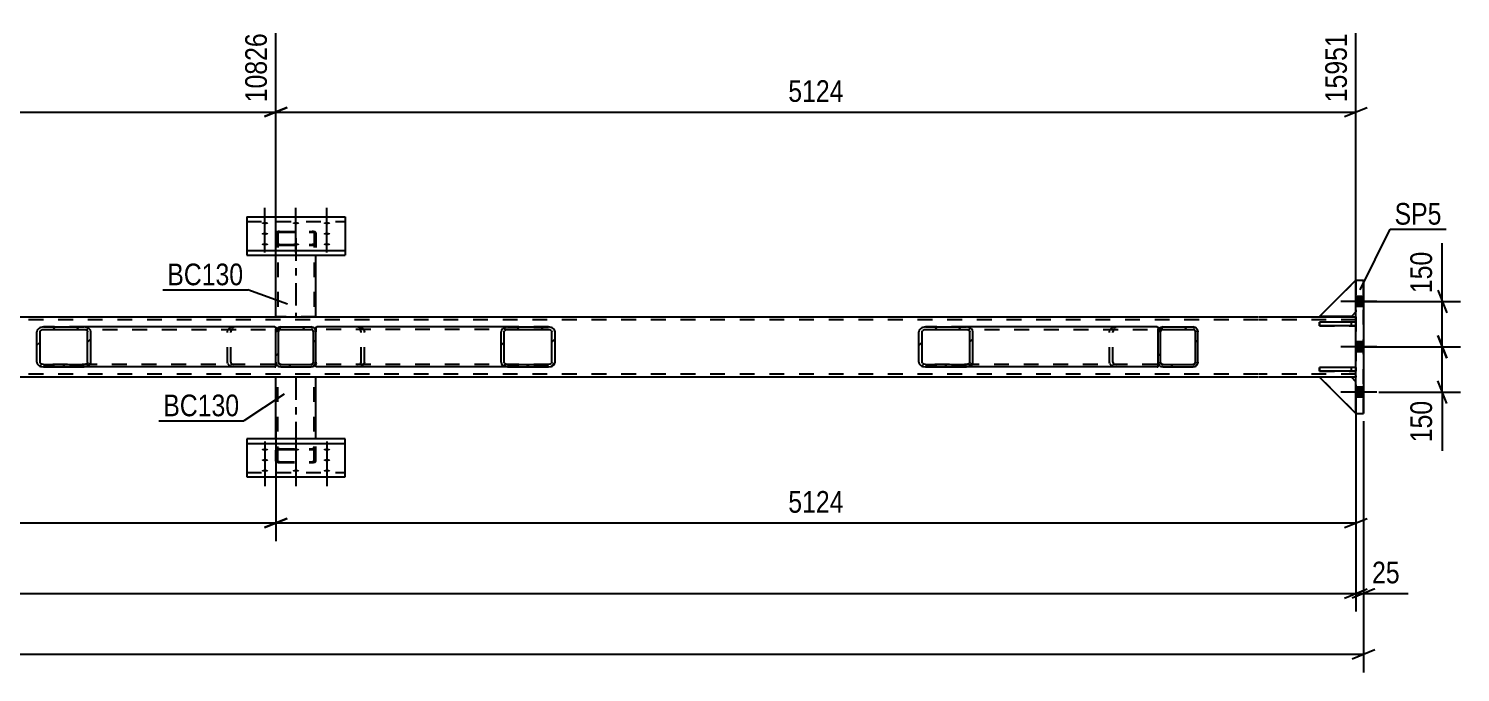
# Model space of a CAD drawing. Header units: millimetres. Extents: x 0 to 841, y 0 to 594.
# Drawn here: x 474.7 to 664.1, y 166.6 to 251.8 of the extents above; entities that cross this region are included whole.
import ezdxf

# ---------------------------------------------------------------- set-up
doc = ezdxf.new("R2010")
doc.units = ezdxf.units.MM
doc.linetypes.add('DXK_LINE_DOT2', pattern=[3.9198, 1.9599, -1.9599])
doc.linetypes.add('DXK_LINE_DOT3', pattern=[5.9187, 2.979, -0.9799, 0.9799, -0.9799])
doc.styles.add('Arial Narrow', font='ARIALN.TTF', dxfattribs={"height": 0.2})

# ---------------------------------------------------------------- blocks, each defined once
blk = doc.blocks.new('Part-122569972-2141 - 2035')
at = {"linetype": 'Continuous'}
h = blk.add_hatch(dxfattribs=at)
h.set_pattern_fill('', scale=0.7, style=0, pattern_type=0)
h.set_pattern_definition([(45, (628.9967, 207.1054), (-1.57154, 1.57154), [])])
h.paths.add_polyline_path([(628.75, 207.06), (629, 207.11), (629.2, 207.24), (629.34, 207.45), (629.39, 207.7), (629.39, 211.7), (629.34, 211.94), (629.2, 212.15), (629, 212.29), (628.75, 212.34), (624.75, 212.34), (624.51, 212.29), (624.3, 212.15), (624.16, 211.94), (624.11, 211.7), (624.11, 207.7), (624.16, 207.45), (624.3, 207.24), (624.51, 207.11), (624.75, 207.06)])
h.paths.add_polyline_path([(624.63, 207.4), (624.53, 207.47), (624.46, 207.57), (624.43, 207.7), (624.43, 211.7), (624.46, 211.82), (624.53, 211.92), (624.63, 211.99), (624.75, 212.02), (628.75, 212.02), (628.87, 211.99), (628.98, 211.92), (629.05, 211.82), (629.07, 211.7), (629.07, 207.7), (629.05, 207.57), (628.98, 207.47), (628.87, 207.4), (628.75, 207.38), (624.75, 207.38)])
at = {"color": 7, "linetype": 'DXK_LINE_DOT2'}
for p, q in [((624.51, 212.29), (624.75, 212.34)), ((624.75, 212.34), (628.75, 212.34)), ((628.75, 212.34), (629, 212.29)), ((624.11, 211.7), (624.16, 211.94)), ((624.11, 207.7), (624.11, 211.7)), ((624.46, 211.82), (624.43, 211.7)), ((624.43, 207.7), (624.43, 211.7)), ((624.75, 212.02), (624.63, 211.99)), ((624.75, 212.02), (628.75, 212.02)), ((628.87, 211.99), (628.75, 212.02)), ((629.07, 211.7), (629.05, 211.82)), ((629.07, 207.7), (629.07, 211.7)), ((629.34, 211.94), (629.39, 211.7)), ((629.39, 207.7), (629.39, 211.7)), ((624.16, 207.45), (624.11, 207.7)), ((624.43, 207.7), (624.46, 207.57)), ((624.75, 207.06), (624.51, 207.11)), ((624.63, 207.4), (624.75, 207.38)), ((624.75, 207.38), (628.75, 207.38)), ((624.75, 207.06), (628.75, 207.06)), ((628.75, 207.38), (628.87, 207.4)), ((629, 207.11), (628.75, 207.06)), ((629.05, 207.57), (629.07, 207.7)), ((629.39, 207.7), (629.34, 207.45))]:
    blk.add_line(p, q, dxfattribs=at)
at = {"color": 2, "linetype": 'Continuous'}
for p, q in [((624.75, 212.34), (624.51, 212.29)), ((624.75, 212.34), (628.75, 212.34)), ((629, 212.29), (628.75, 212.34)), ((624.16, 211.94), (624.11, 211.7)), ((624.11, 207.7), (624.11, 211.7)), ((624.43, 211.7), (624.46, 211.82)), ((624.43, 207.7), (624.43, 211.7)), ((624.63, 211.99), (624.75, 212.02)), ((624.75, 212.02), (628.75, 212.02)), ((628.75, 212.02), (628.87, 211.99)), ((629.05, 211.82), (629.07, 211.7)), ((629.07, 207.7), (629.07, 211.7)), ((629.39, 211.7), (629.34, 211.94)), ((629.39, 207.7), (629.39, 211.7)), ((624.11, 207.7), (624.16, 207.45)), ((624.46, 207.57), (624.43, 207.7)), ((624.51, 207.11), (624.75, 207.06)), ((624.75, 207.38), (624.63, 207.4)), ((624.75, 207.38), (628.75, 207.38)), ((624.75, 207.06), (628.75, 207.06)), ((628.87, 207.4), (628.75, 207.38)), ((628.75, 207.06), (629, 207.11)), ((629.07, 207.7), (629.05, 207.57)), ((629.34, 207.45), (629.39, 207.7))]:
    blk.add_line(p, q, dxfattribs=at)
at = {"color": 7, "linetype": 'DXK_LINE_DOT2'}
for centre, radius, start, end in [((624.75, 211.7), 0.64, 112.5, 157.5), ((628.75, 211.7), 0.64, 22.5, 67.5), ((624.75, 211.7), 0.32, 112.5, 157.5), ((628.75, 211.7), 0.32, 22.5, 67.5), ((624.75, 207.7), 0.64, 202.5, 247.5), ((624.75, 207.7), 0.32, 202.5, 247.5), ((628.75, 207.7), 0.32, 292.5, 337.5), ((628.75, 207.7), 0.64, 292.5, 337.5)]:
    blk.add_arc(centre, radius, start, end, dxfattribs=at)
at = {"color": 2, "linetype": 'Continuous'}
for centre, radius, start, end in [((624.75, 211.7), 0.64, 112.5, 157.5), ((628.75, 211.7), 0.64, 22.5, 67.5), ((624.75, 211.7), 0.32, 112.5, 157.5), ((628.75, 211.7), 0.32, 22.5, 67.5), ((624.75, 207.7), 0.64, 202.5, 247.5), ((624.75, 207.7), 0.32, 202.5, 247.5), ((628.75, 207.7), 0.32, 292.5, 337.5), ((628.75, 207.7), 0.64, 292.5, 337.5)]:
    blk.add_arc(centre, radius, start, end, dxfattribs=at)
blk = doc.blocks.new('Part-122569972-2070 - 2035')
at = {"color": 2, "linetype": 'Continuous'}
for p, q in [((149.44, 213.7), (637.39, 213.7)), ((637.49, 213.7), (650.29, 213.7)), ((637.39, 205.7), (149.44, 205.7)), ((645.49, 205.7), (637.49, 205.7)), ((650.29, 205.7), (649.69, 205.7))]:
    blk.add_line(p, q, dxfattribs=at)
at = {"color": 7, "linetype": 'DXK_LINE_DOT2'}
for p, q in [((637.39, 213.3), (149.44, 213.3)), ((650.29, 213.3), (637.49, 213.3)), ((650.29, 213.7), (650.29, 205.7)), ((650.29, 213.7), (650.29, 205.7)), ((637.39, 206.1), (149.44, 206.1)), ((650.29, 206.1), (637.49, 206.1)), ((649.69, 205.7), (645.49, 205.7))]:
    blk.add_line(p, q, dxfattribs=at)
blk = doc.blocks.new('Bolt-122569972-2136 - 2035')
at = {"linetype": 'Continuous'}
for points in [[(505.98, 196.27), (506.08, 196.27), (506.16, 196.26), (506.24, 196.25), (506.31, 196.22), (506.37, 196.2), (506.4, 196.17), (506.42, 196.14), (506.42, 196.11), (506.4, 196.08), (506.37, 196.05), (506.31, 196.02), (506.24, 196), (506.16, 195.99), (506.08, 195.98), (505.98, 195.97), (505.89, 195.98), (505.81, 195.99), (505.73, 196), (505.66, 196.02), (505.6, 196.05), (505.57, 196.08), (505.55, 196.11), (505.55, 196.14), (505.57, 196.17), (505.6, 196.2), (505.66, 196.22), (505.73, 196.25), (505.81, 196.26), (505.89, 196.27)], [(510.08, 196.27), (510.18, 196.27), (510.26, 196.26), (510.34, 196.25), (510.41, 196.22), (510.47, 196.2), (510.5, 196.17), (510.52, 196.14), (510.52, 196.11), (510.5, 196.08), (510.47, 196.05), (510.41, 196.02), (510.34, 196), (510.26, 195.99), (510.18, 195.98), (510.08, 195.97), (509.99, 195.98), (509.91, 195.99), (509.83, 196), (509.76, 196.02), (509.7, 196.05), (509.67, 196.08), (509.65, 196.11), (509.65, 196.14), (509.67, 196.17), (509.7, 196.2), (509.76, 196.22), (509.83, 196.25), (509.91, 196.26), (509.99, 196.27)], [(514.18, 196.27), (514.28, 196.27), (514.36, 196.26), (514.44, 196.25), (514.51, 196.22), (514.57, 196.2), (514.6, 196.17), (514.62, 196.14), (514.62, 196.11), (514.6, 196.08), (514.57, 196.05), (514.51, 196.02), (514.44, 196), (514.36, 195.99), (514.28, 195.98), (514.18, 195.97), (514.09, 195.98), (514.01, 195.99), (513.93, 196), (513.86, 196.02), (513.8, 196.05), (513.77, 196.08), (513.75, 196.11), (513.75, 196.14), (513.77, 196.17), (513.8, 196.2), (513.86, 196.22), (513.93, 196.25), (514.01, 196.26), (514.09, 196.27)], [(505.98, 194.87), (506.08, 194.87), (506.16, 194.86), (506.24, 194.84), (506.31, 194.82), (506.37, 194.8), (506.4, 194.77), (506.42, 194.74), (506.42, 194.71), (506.4, 194.68), (506.37, 194.65), (506.31, 194.62), (506.24, 194.6), (506.16, 194.58), (506.08, 194.57), (505.98, 194.57), (505.89, 194.57), (505.81, 194.58), (505.73, 194.6), (505.66, 194.62), (505.6, 194.65), (505.57, 194.68), (505.55, 194.71), (505.55, 194.74), (505.57, 194.77), (505.6, 194.8), (505.66, 194.82), (505.73, 194.84), (505.81, 194.86), (505.89, 194.87)], [(505.98, 193.47), (506.08, 193.47), (506.16, 193.46), (506.24, 193.44), (506.31, 193.42), (506.37, 193.39), (506.4, 193.37), (506.42, 193.34), (506.42, 193.3), (506.4, 193.27), (506.37, 193.24), (506.31, 193.22), (506.24, 193.2), (506.16, 193.18), (506.08, 193.17), (505.98, 193.17), (505.89, 193.17), (505.81, 193.18), (505.73, 193.2), (505.66, 193.22), (505.6, 193.24), (505.57, 193.27), (505.55, 193.3), (505.55, 193.34), (505.57, 193.37), (505.6, 193.39), (505.66, 193.42), (505.73, 193.44), (505.81, 193.46), (505.89, 193.47)], [(510.08, 193.47), (510.18, 193.47), (510.26, 193.46), (510.34, 193.44), (510.41, 193.42), (510.47, 193.39), (510.5, 193.37), (510.52, 193.34), (510.52, 193.3), (510.5, 193.27), (510.47, 193.24), (510.41, 193.22), (510.34, 193.2), (510.26, 193.18), (510.18, 193.17), (510.08, 193.17), (509.99, 193.17), (509.91, 193.18), (509.83, 193.2), (509.76, 193.22), (509.7, 193.24), (509.67, 193.27), (509.65, 193.3), (509.65, 193.34), (509.67, 193.37), (509.7, 193.39), (509.76, 193.42), (509.83, 193.44), (509.91, 193.46), (509.99, 193.47)], [(514.18, 194.87), (514.28, 194.87), (514.36, 194.86), (514.44, 194.84), (514.51, 194.82), (514.57, 194.8), (514.6, 194.77), (514.62, 194.74), (514.62, 194.71), (514.6, 194.68), (514.57, 194.65), (514.51, 194.62), (514.44, 194.6), (514.36, 194.58), (514.28, 194.57), (514.18, 194.57), (514.09, 194.57), (514.01, 194.58), (513.93, 194.6), (513.86, 194.62), (513.8, 194.65), (513.77, 194.68), (513.75, 194.71), (513.75, 194.74), (513.77, 194.77), (513.8, 194.8), (513.86, 194.82), (513.93, 194.84), (514.01, 194.86), (514.09, 194.87)], [(514.18, 193.47), (514.28, 193.47), (514.36, 193.46), (514.44, 193.44), (514.51, 193.42), (514.57, 193.39), (514.6, 193.37), (514.62, 193.34), (514.62, 193.3), (514.6, 193.27), (514.57, 193.24), (514.51, 193.22), (514.44, 193.2), (514.36, 193.18), (514.28, 193.17), (514.18, 193.17), (514.09, 193.17), (514.01, 193.18), (513.93, 193.2), (513.86, 193.22), (513.8, 193.24), (513.77, 193.27), (513.75, 193.3), (513.75, 193.34), (513.77, 193.37), (513.8, 193.39), (513.86, 193.42), (513.93, 193.44), (514.01, 193.46), (514.09, 193.47)]]:
    blk.add_hatch(color=1, dxfattribs=at).paths.add_polyline_path(points)
at = {"color": 1, "linetype": 'Continuous'}
for p, q in [((505.98, 197.21), (505.98, 194.09)), ((510.08, 197.21), (510.08, 194.09)), ((514.18, 197.21), (514.18, 194.09)), ((505.98, 195.81), (505.98, 192.69)), ((514.18, 195.81), (514.18, 192.69)), ((505.98, 194.41), (505.98, 191.29)), ((510.08, 194.41), (510.08, 191.29)), ((514.18, 194.41), (514.18, 191.29))]:
    blk.add_line(p, q, dxfattribs=at)
blk = doc.blocks.new('Part-122569972-2072 - 2035')
at = {"linetype": 'Continuous'}
h = blk.add_hatch(dxfattribs=at)
h.set_pattern_fill('', scale=0.7, style=0, pattern_type=0)
h.set_pattern_definition([(45, (512.3298, 207.1054), (-1.57154, 1.57154), [])])
h.paths.add_polyline_path([(512.08, 207.06), (512.33, 207.11), (512.54, 207.24), (512.68, 207.45), (512.72, 207.7), (512.72, 211.7), (512.68, 211.94), (512.54, 212.15), (512.33, 212.29), (512.08, 212.34), (508.08, 212.34), (507.84, 212.29), (507.63, 212.15), (507.49, 211.94), (507.44, 211.7), (507.44, 207.7), (507.49, 207.45), (507.63, 207.24), (507.84, 207.11), (508.08, 207.06)])
h.paths.add_polyline_path([(507.96, 207.4), (507.86, 207.47), (507.79, 207.57), (507.76, 207.7), (507.76, 211.7), (507.79, 211.82), (507.86, 211.92), (507.96, 211.99), (508.08, 212.02), (512.08, 212.02), (512.21, 211.99), (512.31, 211.92), (512.38, 211.82), (512.4, 211.7), (512.4, 207.7), (512.38, 207.57), (512.31, 207.47), (512.21, 207.4), (512.08, 207.38), (508.08, 207.38)])
at = {"color": 7, "linetype": 'DXK_LINE_DOT2'}
for p, q in [((507.84, 212.29), (508.08, 212.34)), ((508.08, 212.34), (512.08, 212.34)), ((512.08, 212.34), (512.33, 212.29)), ((507.44, 211.7), (507.49, 211.94)), ((507.44, 207.7), (507.44, 211.7)), ((507.79, 211.82), (507.76, 211.7)), ((507.76, 207.7), (507.76, 211.7)), ((508.08, 212.02), (507.96, 211.99)), ((508.08, 212.02), (512.08, 212.02)), ((512.21, 211.99), (512.08, 212.02)), ((512.4, 211.7), (512.38, 211.82)), ((512.4, 207.7), (512.4, 211.7)), ((512.68, 211.94), (512.72, 211.7)), ((512.72, 207.7), (512.72, 211.7)), ((507.49, 207.45), (507.44, 207.7)), ((507.76, 207.7), (507.79, 207.57)), ((508.08, 207.06), (507.84, 207.11)), ((507.96, 207.4), (508.08, 207.38)), ((508.08, 207.38), (512.08, 207.38)), ((508.08, 207.06), (512.08, 207.06)), ((512.08, 207.38), (512.21, 207.4)), ((512.33, 207.11), (512.08, 207.06)), ((512.38, 207.57), (512.4, 207.7)), ((512.72, 207.7), (512.68, 207.45))]:
    blk.add_line(p, q, dxfattribs=at)
at = {"color": 2, "linetype": 'Continuous'}
for p, q in [((508.08, 212.34), (507.84, 212.29)), ((508.08, 212.34), (512.08, 212.34)), ((512.33, 212.29), (512.08, 212.34)), ((507.49, 211.94), (507.44, 211.7)), ((507.44, 207.7), (507.44, 211.7)), ((507.76, 211.7), (507.79, 211.82)), ((507.76, 207.7), (507.76, 211.7)), ((507.96, 211.99), (508.08, 212.02)), ((508.08, 212.02), (512.08, 212.02)), ((512.08, 212.02), (512.21, 211.99)), ((512.38, 211.82), (512.4, 211.7)), ((512.4, 207.7), (512.4, 211.7)), ((512.72, 211.7), (512.68, 211.94)), ((512.72, 207.7), (512.72, 211.7)), ((507.44, 207.7), (507.49, 207.45)), ((507.79, 207.57), (507.76, 207.7)), ((507.84, 207.11), (508.08, 207.06)), ((508.08, 207.38), (507.96, 207.4)), ((508.08, 207.38), (512.08, 207.38)), ((508.08, 207.06), (512.08, 207.06)), ((512.21, 207.4), (512.08, 207.38)), ((512.08, 207.06), (512.33, 207.11)), ((512.4, 207.7), (512.38, 207.57)), ((512.68, 207.45), (512.72, 207.7))]:
    blk.add_line(p, q, dxfattribs=at)
at = {"color": 7, "linetype": 'DXK_LINE_DOT2'}
for centre, radius, start, end in [((508.08, 211.7), 0.64, 112.5, 157.5), ((512.08, 211.7), 0.64, 22.5, 67.5), ((508.08, 211.7), 0.32, 112.5, 157.5), ((512.08, 211.7), 0.32, 22.5, 67.5), ((508.08, 207.7), 0.64, 202.5, 247.5), ((508.08, 207.7), 0.32, 202.5, 247.5), ((512.08, 207.7), 0.32, 292.5, 337.5), ((512.08, 207.7), 0.64, 292.5, 337.5)]:
    blk.add_arc(centre, radius, start, end, dxfattribs=at)
at = {"color": 2, "linetype": 'Continuous'}
for centre, radius, start, end in [((508.08, 211.7), 0.64, 112.5, 157.5), ((512.08, 211.7), 0.64, 22.5, 67.5), ((508.08, 211.7), 0.32, 112.5, 157.5), ((512.08, 211.7), 0.32, 22.5, 67.5), ((508.08, 207.7), 0.64, 202.5, 247.5), ((508.08, 207.7), 0.32, 202.5, 247.5), ((512.08, 207.7), 0.32, 292.5, 337.5), ((512.08, 207.7), 0.64, 292.5, 337.5)]:
    blk.add_arc(centre, radius, start, end, dxfattribs=at)
blk = doc.blocks.new('Part-122569972-2081 - 2035')
at = {"color": 2, "linetype": 'Continuous'}
for p, q in [((503.58, 226.89), (516.58, 226.89)), ((503.58, 226.89), (503.58, 221.85)), ((516.58, 226.89), (516.58, 221.85)), ((503.58, 222.45), (516.58, 222.45)), ((503.58, 221.85), (516.58, 221.85))]:
    blk.add_line(p, q, dxfattribs=at)
at = {"color": 7, "linetype": 'DXK_LINE_DOT2'}
blk.add_line((503.58, 226.29), (516.58, 226.29), dxfattribs=at)
blk = doc.blocks.new('Part-122569972-2084 - 2035')
at = {"color": 2, "linetype": 'Continuous'}
for p, q in [((516.58, 197.55), (503.58, 197.55)), ((503.58, 197.55), (503.58, 192.5)), ((516.58, 192.5), (516.58, 197.55)), ((503.58, 196.94), (516.58, 196.94)), ((503.58, 192.5), (516.58, 192.5))]:
    blk.add_line(p, q, dxfattribs=at)
at = {"color": 7, "linetype": 'DXK_LINE_DOT2'}
blk.add_line((503.58, 193.1), (516.58, 193.1), dxfattribs=at)
blk = doc.blocks.new('Part-122569972-2149 - 2035')
at = {"color": 2, "linetype": 'Continuous'}
for p, q in [((645.49, 213.73), (650.29, 218.53)), ((650.29, 218.53), (650.29, 218.5)), ((650.29, 214.33), (649.69, 213.73)), ((649.69, 213.73), (645.49, 213.73))]:
    blk.add_line(p, q, dxfattribs=at)
at = {"color": 7, "linetype": 'DXK_LINE_DOT2'}
for q in [(650.29, 218.5), (650.29, 214.33), (650.29, 214.33)]:
    blk.add_line((650.29, 214.33), q, dxfattribs=at)
blk = doc.blocks.new('Part-122569972-2089 - 2035')
at = {"color": 7, "linetype": 'DXK_LINE_DOT2'}
for p, q in [((507.48, 224.87), (507.44, 224.81)), ((507.44, 224.81), (507.44, 221.85)), ((507.58, 224.92), (507.48, 224.87)), ((507.74, 224.96), (507.58, 224.92)), ((507.68, 224.81), (507.7, 224.84)), ((507.68, 224.81), (507.68, 213.7)), ((507.7, 224.84), (507.75, 224.87)), ((507.92, 224.97), (507.74, 224.96)), ((507.75, 224.87), (507.83, 224.88)), ((507.83, 224.88), (507.92, 224.89)), ((507.92, 224.97), (512.24, 224.97)), ((507.92, 224.89), (512.24, 224.89)), ((512.43, 224.96), (512.24, 224.97)), ((512.24, 224.89), (512.34, 224.88)), ((512.34, 224.88), (512.41, 224.87)), ((512.41, 224.87), (512.47, 224.84)), ((512.58, 224.92), (512.43, 224.96)), ((512.47, 224.84), (512.48, 224.81)), ((512.48, 224.81), (512.48, 213.7)), ((512.69, 224.87), (512.58, 224.92)), ((512.72, 224.81), (512.69, 224.87)), ((512.72, 224.81), (512.72, 221.85)), ((507.44, 223.33), (507.48, 223.27)), ((507.48, 223.27), (507.58, 223.22)), ((507.58, 223.22), (507.74, 223.18)), ((507.7, 223.3), (507.68, 223.33)), ((507.75, 223.27), (507.7, 223.3)), ((507.74, 223.18), (507.92, 223.17)), ((507.83, 223.26), (507.75, 223.27)), ((507.92, 223.25), (507.83, 223.26)), ((507.92, 223.25), (512.24, 223.25)), ((507.92, 223.17), (512.24, 223.17)), ((512.34, 223.26), (512.24, 223.25)), ((512.24, 223.17), (512.43, 223.18)), ((512.41, 223.27), (512.34, 223.26)), ((512.47, 223.3), (512.41, 223.27)), ((512.43, 223.18), (512.58, 223.22)), ((512.48, 223.33), (512.47, 223.3)), ((512.58, 223.22), (512.69, 223.27)), ((512.69, 223.27), (512.72, 223.33)), ((512.72, 213.7), (507.44, 213.7))]:
    blk.add_line(p, q, dxfattribs=at)
at = {"color": 7, "linetype": 'DXK_LINE_DOT3'}
blk.add_line((510.08, 224.07), (510.08, 213.7), dxfattribs=at)
at = {"color": 2, "linetype": 'Continuous'}
for p, q in [((507.44, 213.7), (507.44, 221.85)), ((512.72, 213.7), (512.72, 221.85))]:
    blk.add_line(p, q, dxfattribs=at)
blk = doc.blocks.new('Part-122569972-2155 - 2035')
at = {"color": 7, "linetype": 'DXK_LINE_DOT2'}
for p, q in [((649.69, 205.7), (645.49, 205.7)), ((645.49, 205.7), (650.29, 200.9)), ((650.29, 205.1), (649.69, 205.7)), ((650.29, 200.9), (650.29, 205.1))]:
    blk.add_line(p, q, dxfattribs=at)
blk = doc.blocks.new('Part-122569972-2158 - 2035')
at = {"color": 2, "linetype": 'Continuous'}
for p, q in [((649.69, 205.7), (645.49, 205.7)), ((645.49, 205.7), (650.29, 200.9)), ((650.29, 205.1), (649.69, 205.7))]:
    blk.add_line(p, q, dxfattribs=at)
at = {"color": 7, "linetype": 'DXK_LINE_DOT2'}
for p, q in [((650.29, 205.1), (650.29, 205.1)), ((650.29, 205.1), (650.29, 205.1)), ((650.29, 200.9), (650.29, 205.1)), ((650.29, 200.9), (650.29, 200.9)), ((650.29, 200.9), (650.29, 200.9))]:
    blk.add_line(p, q, dxfattribs=at)
blk = doc.blocks.new('Part-122569972-2172 - 2035')
at = {"color": 2, "linetype": 'Continuous'}
for p, q in [((650.29, 218.5), (650.29, 218.5)), ((650.29, 200.9), (650.29, 218.5)), ((651.29, 218.5), (650.29, 218.5)), ((651.29, 218.5), (651.29, 218.5)), ((651.29, 218.5), (651.29, 200.9)), ((650.29, 200.9), (650.29, 200.9)), ((650.29, 200.9), (651.29, 200.9)), ((651.29, 200.9), (651.29, 200.9))]:
    blk.add_line(p, q, dxfattribs=at)
at = {"color": 7, "linetype": 'DXK_LINE_DOT2'}
for p, q in [((650.29, 200.9), (650.29, 218.5)), ((651.29, 200.9), (651.29, 218.5))]:
    blk.add_line(p, q, dxfattribs=at)
blk = doc.blocks.new('Part-122569972-2175 - 2035')
at = {"linetype": 'Continuous'}
h = blk.add_hatch(dxfattribs=at)
h.set_pattern_fill('', scale=0.7, style=0, pattern_type=0)
h.set_pattern_definition([(45, (482.4268, 207.1054), (-1.57154, 1.57154), [])])
h.paths.add_polyline_path([(482.09, 207.06), (482.43, 207.11), (482.71, 207.24), (482.9, 207.45), (482.96, 207.7), (482.96, 211.7), (482.9, 211.94), (482.71, 212.15), (482.43, 212.29), (482.09, 212.34), (476.68, 212.34), (476.34, 212.29), (476.06, 212.15), (475.87, 211.94), (475.81, 211.7), (475.81, 207.7), (475.87, 207.45), (476.06, 207.24), (476.34, 207.11), (476.68, 207.06)])
h.paths.add_polyline_path([(476.51, 207.4), (476.37, 207.47), (476.27, 207.57), (476.24, 207.7), (476.24, 211.7), (476.27, 211.82), (476.37, 211.92), (476.51, 211.99), (476.68, 212.02), (482.09, 212.02), (482.26, 211.99), (482.4, 211.92), (482.5, 211.82), (482.53, 211.7), (482.53, 207.7), (482.5, 207.57), (482.4, 207.47), (482.26, 207.4), (482.09, 207.38), (476.68, 207.38)])
at = {"color": 2, "linetype": 'Continuous'}
for p, q in [((476.68, 212.34), (476.34, 212.29)), ((476.68, 212.34), (482.09, 212.34)), ((507.31, 212.34), (482.09, 212.34)), ((482.43, 212.29), (482.09, 212.34)), ((507.31, 212.34), (507.44, 212.32)), ((507.44, 212.32), (507.44, 212.29)), ((507.44, 212.29), (507.44, 212.15)), ((507.44, 212.15), (507.44, 211.7)), ((475.87, 211.94), (475.81, 211.7)), ((475.81, 207.7), (475.81, 211.7)), ((476.24, 211.7), (476.27, 211.82)), ((476.24, 207.7), (476.24, 211.7)), ((476.51, 211.99), (476.68, 212.02)), ((476.68, 212.02), (482.09, 212.02)), ((482.09, 212.02), (482.26, 211.99)), ((482.5, 211.82), (482.53, 211.7)), ((482.53, 207.7), (482.53, 211.7)), ((482.96, 211.7), (482.9, 211.94)), ((482.96, 207.7), (482.96, 211.7)), ((475.81, 207.7), (475.87, 207.45)), ((476.27, 207.57), (476.24, 207.7)), ((476.34, 207.11), (476.68, 207.06)), ((476.68, 207.38), (476.51, 207.4)), ((476.68, 207.38), (482.09, 207.38)), ((476.68, 207.06), (482.09, 207.06)), ((482.26, 207.4), (482.09, 207.38)), ((482.09, 207.06), (482.43, 207.11)), ((507.31, 207.06), (482.09, 207.06)), ((482.53, 207.7), (482.5, 207.57)), ((482.9, 207.45), (482.96, 207.7)), ((507.31, 207.06), (507.44, 207.08)), ((507.44, 207.08), (507.44, 207.7))]:
    blk.add_line(p, q, dxfattribs=at)
at = {"color": 7, "linetype": 'DXK_LINE_DOT2'}
for p, q in [((482.09, 212.34), (476.68, 212.34)), ((501.56, 212.29), (501.89, 212.34)), ((507.44, 212.15), (507.44, 212)), ((476.68, 212.02), (507.31, 212.02)), ((501.02, 211.7), (501.09, 211.94)), ((501.02, 207.7), (501.02, 211.7)), ((501.49, 211.82), (501.46, 211.7)), ((501.46, 207.7), (501.46, 211.7)), ((501.89, 212.02), (501.72, 211.99)), ((507.31, 212.02), (507.44, 212)), ((507.44, 207.7), (507.44, 211.94)), ((507.31, 207.38), (476.68, 207.38)), ((482.09, 207.06), (476.68, 207.06)), ((501.09, 207.45), (501.02, 207.7)), ((501.46, 207.7), (501.49, 207.57)), ((501.89, 207.06), (501.56, 207.11)), ((501.72, 207.4), (501.89, 207.38)), ((507.31, 207.38), (507.44, 207.4))]:
    blk.add_line(p, q, dxfattribs=at)
at = {"color": 2, "linetype": 'Continuous'}
for centre, radius, start, end in [((476.55, 211.52), 0.792, 104.8339, 148.0221), ((482.22, 211.52), 0.792, 31.9779, 75.1661), ((476.61, 211.61), 0.396, 104.8339, 148.0221), ((482.16, 211.61), 0.396, 31.9779, 75.1661), ((476.55, 207.87), 0.792, 211.9779, 255.1661), ((476.61, 207.78), 0.396, 211.9779, 255.1661), ((482.16, 207.78), 0.396, 284.8339, 328.0221), ((482.22, 207.87), 0.792, 284.8339, 328.0221)]:
    blk.add_arc(centre, radius, start, end, dxfattribs=at)
at = {"color": 7, "linetype": 'DXK_LINE_DOT2'}
for centre, radius, start, end in [((501.76, 211.52), 0.792, 104.8339, 148.022), ((501.82, 211.61), 0.396, 104.8339, 148.022), ((501.76, 207.87), 0.792, 211.978, 255.1661), ((501.82, 207.78), 0.396, 211.978, 255.1661)]:
    blk.add_arc(centre, radius, start, end, dxfattribs=at)
blk = doc.blocks.new('Part-122569972-2111 - 2035')
at = {"color": 2, "linetype": 'Continuous'}
for p, q in [((645.49, 206.49), (645.49, 206.97)), ((650.29, 206.97), (645.49, 206.97)), ((650.29, 206.49), (645.49, 206.49)), ((650.29, 206.97), (650.29, 206.49))]:
    blk.add_line(p, q, dxfattribs=at)
at = {"color": 7, "linetype": 'DXK_LINE_DOT2'}
for p, q in [((649.69, 206.49), (649.69, 206.97)), ((650.29, 206.97), (650.29, 206.97)), ((650.29, 206.97), (650.29, 206.97)), ((650.29, 206.49), (650.29, 206.49)), ((650.29, 206.49), (650.29, 206.49))]:
    blk.add_line(p, q, dxfattribs=at)
blk = doc.blocks.new('Part-122569972-2114 - 2035')
at = {"color": 2, "linetype": 'Continuous'}
for p, q in [((645.49, 212.49), (645.49, 212.97)), ((650.29, 212.97), (645.49, 212.97)), ((650.29, 212.49), (645.49, 212.49)), ((650.29, 212.97), (650.29, 212.49))]:
    blk.add_line(p, q, dxfattribs=at)
at = {"color": 7, "linetype": 'DXK_LINE_DOT2'}
for p, q in [((649.69, 212.49), (649.69, 212.97)), ((650.29, 212.97), (650.29, 212.97)), ((650.29, 212.97), (650.29, 212.97)), ((650.29, 212.49), (650.29, 212.49)), ((650.29, 212.49), (650.29, 212.49))]:
    blk.add_line(p, q, dxfattribs=at)
blk = doc.blocks.new('Part-122569972-2115 - 2035')
at = {"color": 7, "linetype": 'DXK_LINE_DOT2'}
for p, q in [((650.29, 206.97), (645.49, 206.97)), ((645.49, 206.97), (645.49, 206.49)), ((645.49, 206.49), (650.29, 206.49)), ((649.69, 206.49), (649.69, 206.97)), ((650.29, 206.49), (650.29, 206.97))]:
    blk.add_line(p, q, dxfattribs=at)
blk = doc.blocks.new('Part-122569972-2116 - 2035')
at = {"color": 7, "linetype": 'DXK_LINE_DOT2'}
for p, q in [((650.29, 212.97), (645.49, 212.97)), ((645.49, 212.97), (645.49, 212.49)), ((645.49, 212.49), (650.29, 212.49)), ((649.69, 212.49), (649.69, 212.97)), ((650.29, 212.49), (650.29, 212.97))]:
    blk.add_line(p, q, dxfattribs=at)
blk = doc.blocks.new('Part-122569972-2182 - 2035')
at = {"color": 2, "linetype": 'Continuous'}
for p, q in [((507.44, 197.55), (507.44, 205.7)), ((512.72, 197.55), (512.72, 205.7))]:
    blk.add_line(p, q, dxfattribs=at)
at = {"color": 7, "linetype": 'DXK_LINE_DOT2'}
for p, q in [((512.72, 205.7), (507.44, 205.7)), ((507.68, 194.58), (507.68, 205.7)), ((512.48, 194.58), (512.48, 205.7)), ((507.44, 197.55), (507.44, 194.58)), ((512.72, 194.58), (512.72, 197.55)), ((507.48, 196.12), (507.44, 196.06)), ((507.44, 194.58), (507.44, 196.06)), ((507.58, 196.18), (507.48, 196.12)), ((507.74, 196.21), (507.58, 196.18)), ((507.68, 196.06), (507.7, 196.09)), ((507.7, 196.09), (507.75, 196.12)), ((507.92, 196.23), (507.74, 196.21)), ((507.75, 196.12), (507.83, 196.14)), ((507.83, 196.14), (507.92, 196.14)), ((507.92, 196.23), (512.24, 196.23)), ((507.92, 196.14), (512.24, 196.14)), ((512.43, 196.21), (512.24, 196.23)), ((512.24, 196.14), (512.34, 196.14)), ((512.34, 196.14), (512.41, 196.12)), ((512.41, 196.12), (512.47, 196.09)), ((512.58, 196.18), (512.43, 196.21)), ((512.47, 196.09), (512.48, 196.06)), ((512.69, 196.12), (512.58, 196.18)), ((512.72, 196.06), (512.69, 196.12)), ((507.44, 194.58), (507.48, 194.52)), ((507.48, 194.52), (507.58, 194.47)), ((507.58, 194.47), (507.74, 194.43)), ((507.7, 194.55), (507.68, 194.58)), ((507.75, 194.53), (507.7, 194.55)), ((507.74, 194.43), (507.92, 194.42)), ((507.83, 194.51), (507.75, 194.53)), ((507.92, 194.5), (507.83, 194.51)), ((507.92, 194.5), (512.24, 194.5)), ((507.92, 194.42), (512.24, 194.42)), ((512.34, 194.51), (512.24, 194.5)), ((512.24, 194.42), (512.43, 194.43)), ((512.41, 194.53), (512.34, 194.51)), ((512.47, 194.55), (512.41, 194.53)), ((512.43, 194.43), (512.58, 194.47)), ((512.48, 194.58), (512.47, 194.55)), ((512.58, 194.47), (512.69, 194.52)), ((512.69, 194.52), (512.72, 194.58))]:
    blk.add_line(p, q, dxfattribs=at)
at = {"color": 7, "linetype": 'DXK_LINE_DOT3'}
blk.add_line((510.08, 205.7), (510.08, 195.32), dxfattribs=at)
blk = doc.blocks.new('Part-122569972-2124 - 2035')
at = {"color": 7, "linetype": 'DXK_LINE_DOT2'}
for p, q in [((645.49, 213.73), (650.29, 218.53)), ((650.29, 218.53), (650.29, 214.33)), ((650.29, 214.33), (649.69, 213.73)), ((649.69, 213.73), (645.49, 213.73))]:
    blk.add_line(p, q, dxfattribs=at)
blk = doc.blocks.new('Bolt-122569972-2133 - 2035')
at = {"linetype": 'Continuous'}
for points in [[(505.98, 225.92), (505.89, 225.93), (505.81, 225.94), (505.73, 225.95), (505.66, 225.97), (505.6, 226), (505.57, 226.03), (505.55, 226.06), (505.55, 226.09), (505.57, 226.12), (505.6, 226.15), (505.66, 226.17), (505.73, 226.2), (505.81, 226.21), (505.89, 226.22), (505.98, 226.22), (506.08, 226.22), (506.16, 226.21), (506.24, 226.2), (506.31, 226.17), (506.37, 226.15), (506.4, 226.12), (506.42, 226.09), (506.42, 226.06), (506.4, 226.03), (506.37, 226), (506.31, 225.97), (506.24, 225.95), (506.16, 225.94), (506.08, 225.93)], [(510.08, 225.92), (509.99, 225.93), (509.91, 225.94), (509.83, 225.95), (509.76, 225.97), (509.7, 226), (509.67, 226.03), (509.65, 226.06), (509.65, 226.09), (509.67, 226.12), (509.7, 226.15), (509.76, 226.17), (509.83, 226.2), (509.91, 226.21), (509.99, 226.22), (510.08, 226.22), (510.18, 226.22), (510.26, 226.21), (510.34, 226.2), (510.41, 226.17), (510.47, 226.15), (510.5, 226.12), (510.52, 226.09), (510.52, 226.06), (510.5, 226.03), (510.47, 226), (510.41, 225.97), (510.34, 225.95), (510.26, 225.94), (510.18, 225.93)], [(514.18, 225.92), (514.09, 225.93), (514.01, 225.94), (513.93, 225.95), (513.86, 225.97), (513.8, 226), (513.77, 226.03), (513.75, 226.06), (513.75, 226.09), (513.77, 226.12), (513.8, 226.15), (513.86, 226.17), (513.93, 226.2), (514.01, 226.21), (514.09, 226.22), (514.18, 226.22), (514.28, 226.22), (514.36, 226.21), (514.44, 226.2), (514.51, 226.17), (514.57, 226.15), (514.6, 226.12), (514.62, 226.09), (514.62, 226.06), (514.6, 226.03), (514.57, 226), (514.51, 225.97), (514.44, 225.95), (514.36, 225.94), (514.28, 225.93)], [(505.98, 224.52), (505.89, 224.52), (505.81, 224.53), (505.73, 224.55), (505.66, 224.57), (505.6, 224.6), (505.57, 224.62), (505.55, 224.66), (505.55, 224.69), (505.57, 224.72), (505.6, 224.75), (505.66, 224.77), (505.73, 224.79), (505.81, 224.81), (505.89, 224.82), (505.98, 224.82), (506.08, 224.82), (506.16, 224.81), (506.24, 224.79), (506.31, 224.77), (506.37, 224.75), (506.4, 224.72), (506.42, 224.69), (506.42, 224.66), (506.4, 224.62), (506.37, 224.6), (506.31, 224.57), (506.24, 224.55), (506.16, 224.53), (506.08, 224.52)], [(514.18, 224.52), (514.09, 224.52), (514.01, 224.53), (513.93, 224.55), (513.86, 224.57), (513.8, 224.6), (513.77, 224.62), (513.75, 224.66), (513.75, 224.69), (513.77, 224.72), (513.8, 224.75), (513.86, 224.77), (513.93, 224.79), (514.01, 224.81), (514.09, 224.82), (514.18, 224.82), (514.28, 224.82), (514.36, 224.81), (514.44, 224.79), (514.51, 224.77), (514.57, 224.75), (514.6, 224.72), (514.62, 224.69), (514.62, 224.66), (514.6, 224.62), (514.57, 224.6), (514.51, 224.57), (514.44, 224.55), (514.36, 224.53), (514.28, 224.52)], [(505.98, 223.12), (505.89, 223.12), (505.81, 223.13), (505.73, 223.15), (505.66, 223.17), (505.6, 223.19), (505.57, 223.22), (505.55, 223.25), (505.55, 223.28), (505.57, 223.32), (505.6, 223.34), (505.66, 223.37), (505.73, 223.39), (505.81, 223.41), (505.89, 223.42), (505.98, 223.42), (506.08, 223.42), (506.16, 223.41), (506.24, 223.39), (506.31, 223.37), (506.37, 223.34), (506.4, 223.32), (506.42, 223.28), (506.42, 223.25), (506.4, 223.22), (506.37, 223.19), (506.31, 223.17), (506.24, 223.15), (506.16, 223.13), (506.08, 223.12)], [(510.08, 223.12), (509.99, 223.12), (509.91, 223.13), (509.83, 223.15), (509.76, 223.17), (509.7, 223.19), (509.67, 223.22), (509.65, 223.25), (509.65, 223.28), (509.67, 223.32), (509.7, 223.34), (509.76, 223.37), (509.83, 223.39), (509.91, 223.41), (509.99, 223.42), (510.08, 223.42), (510.18, 223.42), (510.26, 223.41), (510.34, 223.39), (510.41, 223.37), (510.47, 223.34), (510.5, 223.32), (510.52, 223.28), (510.52, 223.25), (510.5, 223.22), (510.47, 223.19), (510.41, 223.17), (510.34, 223.15), (510.26, 223.13), (510.18, 223.12)], [(514.18, 223.12), (514.09, 223.12), (514.01, 223.13), (513.93, 223.15), (513.86, 223.17), (513.8, 223.19), (513.77, 223.22), (513.75, 223.25), (513.75, 223.28), (513.77, 223.32), (513.8, 223.34), (513.86, 223.37), (513.93, 223.39), (514.01, 223.41), (514.09, 223.42), (514.18, 223.42), (514.28, 223.42), (514.36, 223.41), (514.44, 223.39), (514.51, 223.37), (514.57, 223.34), (514.6, 223.32), (514.62, 223.28), (514.62, 223.25), (514.6, 223.22), (514.57, 223.19), (514.51, 223.17), (514.44, 223.15), (514.36, 223.13), (514.28, 223.12)]]:
    blk.add_hatch(color=1, dxfattribs=at).paths.add_polyline_path(points)
at = {"color": 1, "linetype": 'Continuous'}
for p, q in [((505.98, 224.98), (505.98, 228.1)), ((510.08, 224.98), (510.08, 228.1)), ((514.18, 224.98), (514.18, 228.1)), ((505.98, 223.58), (505.98, 226.7)), ((514.18, 223.58), (514.18, 226.7)), ((505.98, 222.18), (505.98, 225.3)), ((510.08, 222.18), (510.08, 225.3)), ((514.18, 222.18), (514.18, 225.3))]:
    blk.add_line(p, q, dxfattribs=at)
blk = doc.blocks.new('Bolt-122569972-2139 - 2035')
at = {"linetype": 'Continuous'}
for points in [[(650.29, 216.36), (650.29, 215.04), (651.29, 215.04), (651.29, 216.36)], [(650.29, 216.36), (650.29, 215.04), (651.29, 215.04), (651.29, 216.36)], [(650.29, 216.36), (650.29, 215.04), (651.29, 215.04), (651.29, 216.36)], [(650.29, 216.36), (650.29, 215.04), (651.29, 215.04), (651.29, 216.36)], [(650.29, 210.36), (650.29, 209.04), (651.29, 209.04), (651.29, 210.36)], [(650.29, 210.36), (650.29, 209.04), (651.29, 209.04), (651.29, 210.36)], [(650.29, 204.36), (650.29, 203.04), (651.29, 203.04), (651.29, 204.36)], [(650.29, 204.36), (650.29, 203.04), (651.29, 203.04), (651.29, 204.36)], [(650.29, 204.36), (650.29, 203.04), (651.29, 203.04), (651.29, 204.36)], [(650.29, 204.36), (650.29, 203.04), (651.29, 203.04), (651.29, 204.36)]]:
    blk.add_hatch(color=1, dxfattribs=at).paths.add_polyline_path(points)
at = {"color": 1, "linetype": 'Continuous'}
for p, q in [((651.29, 216.36), (650.29, 216.36)), ((651.29, 216.36), (650.29, 216.36)), ((651.29, 216.36), (650.29, 216.36)), ((651.29, 216.36), (650.29, 216.36)), ((653.05, 215.7), (648.29, 215.7)), ((653.05, 215.7), (648.29, 215.7)), ((653.05, 215.7), (648.29, 215.7)), ((653.05, 215.7), (648.29, 215.7)), ((651.29, 215.04), (650.29, 215.04)), ((651.29, 215.04), (650.29, 215.04)), ((651.29, 215.04), (650.29, 215.04)), ((651.29, 215.04), (650.29, 215.04)), ((651.29, 210.36), (650.29, 210.36)), ((651.29, 210.36), (650.29, 210.36)), ((653.05, 209.7), (648.29, 209.7)), ((653.05, 209.7), (648.29, 209.7)), ((651.29, 209.04), (650.29, 209.04)), ((651.29, 209.04), (650.29, 209.04)), ((653.05, 203.7), (648.29, 203.7)), ((653.05, 203.7), (648.29, 203.7)), ((653.05, 203.7), (648.29, 203.7)), ((653.05, 203.7), (648.29, 203.7)), ((651.29, 204.36), (650.29, 204.36)), ((651.29, 204.36), (650.29, 204.36)), ((651.29, 204.36), (650.29, 204.36)), ((651.29, 204.36), (650.29, 204.36)), ((651.29, 203.04), (650.29, 203.04)), ((651.29, 203.04), (650.29, 203.04)), ((651.29, 203.04), (650.29, 203.04)), ((651.29, 203.04), (650.29, 203.04))]:
    blk.add_line(p, q, dxfattribs=at)
blk = doc.blocks.new('Part-122569972-2144 - 2035')
at = {"linetype": 'Continuous'}
h = blk.add_hatch(dxfattribs=at)
h.set_pattern_fill('', scale=0.7, style=0, pattern_type=0)
h.set_pattern_definition([(45, (543.8267, 207.1054), (-1.57154, 1.57154), [])])
h.paths.add_polyline_path([(543.49, 207.06), (543.83, 207.11), (544.11, 207.24), (544.3, 207.45), (544.36, 207.7), (544.36, 211.7), (544.3, 211.94), (544.11, 212.15), (543.83, 212.29), (543.49, 212.34), (538.07, 212.34), (537.74, 212.29), (537.46, 212.15), (537.27, 211.94), (537.21, 211.7), (537.21, 207.7), (537.27, 207.45), (537.46, 207.24), (537.74, 207.11), (538.07, 207.06)])
h.paths.add_polyline_path([(537.91, 207.4), (537.77, 207.47), (537.67, 207.57), (537.64, 207.7), (537.64, 211.7), (537.67, 211.82), (537.77, 211.92), (537.91, 211.99), (538.07, 212.02), (543.49, 212.02), (543.66, 211.99), (543.8, 211.92), (543.9, 211.82), (543.93, 211.7), (543.93, 207.7), (543.9, 207.57), (543.8, 207.47), (543.66, 207.4), (543.49, 207.38), (538.07, 207.38)])
at = {"color": 2, "linetype": 'Continuous'}
for p, q in [((512.72, 212.32), (512.86, 212.34)), ((512.72, 212.32), (512.72, 211.7)), ((538.07, 212.34), (512.86, 212.34)), ((538.07, 212.34), (537.74, 212.29)), ((538.07, 212.34), (543.49, 212.34)), ((543.83, 212.29), (543.49, 212.34)), ((537.27, 211.94), (537.21, 211.7)), ((537.21, 207.7), (537.21, 211.7)), ((537.64, 211.7), (537.67, 211.82)), ((537.64, 207.7), (537.64, 211.7)), ((537.91, 211.99), (538.07, 212.02)), ((538.07, 212.02), (543.49, 212.02)), ((543.49, 212.02), (543.66, 211.99)), ((543.9, 211.82), (543.93, 211.7)), ((543.93, 207.7), (543.93, 211.7)), ((544.36, 211.7), (544.3, 211.94)), ((544.36, 207.7), (544.36, 211.7)), ((512.72, 207.11), (512.72, 207.7)), ((512.72, 207.08), (512.72, 207.11)), ((512.86, 207.06), (512.72, 207.08)), ((538.07, 207.06), (512.86, 207.06)), ((537.21, 207.7), (537.27, 207.45)), ((537.67, 207.57), (537.64, 207.7)), ((537.74, 207.11), (538.07, 207.06)), ((538.07, 207.38), (537.91, 207.4)), ((538.07, 207.38), (543.49, 207.38)), ((538.07, 207.06), (543.49, 207.06)), ((543.66, 207.4), (543.49, 207.38)), ((543.49, 207.06), (543.83, 207.11)), ((543.93, 207.7), (543.9, 207.57)), ((544.3, 207.45), (544.36, 207.7))]:
    blk.add_line(p, q, dxfattribs=at)
at = {"color": 7, "linetype": 'DXK_LINE_DOT2'}
for p, q in [((512.72, 212), (512.72, 212.32)), ((518.28, 212.34), (518.61, 212.29)), ((543.49, 212.34), (538.07, 212.34)), ((512.86, 212.02), (512.72, 212)), ((512.72, 207.24), (512.72, 211.7)), ((543.49, 212.02), (512.86, 212.02)), ((518.45, 211.99), (518.28, 212.02)), ((518.71, 211.7), (518.68, 211.82)), ((518.71, 207.7), (518.71, 211.7)), ((519.08, 211.94), (519.15, 211.7)), ((519.15, 207.7), (519.15, 211.7)), ((512.86, 207.38), (512.72, 207.4)), ((543.49, 207.38), (512.86, 207.38)), ((518.28, 207.38), (518.45, 207.4)), ((518.61, 207.11), (518.28, 207.06)), ((518.68, 207.57), (518.71, 207.7)), ((519.15, 207.7), (519.08, 207.45)), ((543.49, 207.06), (538.07, 207.06))]:
    blk.add_line(p, q, dxfattribs=at)
for centre, radius, start, end in [((518.41, 211.52), 0.792, 31.9779, 75.1661), ((518.35, 211.61), 0.396, 31.9779, 75.1661), ((518.35, 207.78), 0.396, 284.8339, 328.0221), ((518.41, 207.87), 0.792, 284.8339, 328.0221)]:
    blk.add_arc(centre, radius, start, end, dxfattribs=at)
at = {"color": 2, "linetype": 'Continuous'}
for centre, radius, start, end in [((537.95, 211.52), 0.792, 104.8339, 148.0221), ((543.62, 211.52), 0.792, 31.9779, 75.1661), ((538.01, 211.61), 0.396, 104.8339, 148.0221), ((543.56, 211.61), 0.396, 31.9779, 75.1661), ((537.95, 207.87), 0.792, 211.9779, 255.1661), ((538.01, 207.78), 0.396, 211.9779, 255.1661), ((543.56, 207.78), 0.396, 284.8339, 328.0221), ((543.62, 207.87), 0.792, 284.8339, 328.0221)]:
    blk.add_arc(centre, radius, start, end, dxfattribs=at)
blk = doc.blocks.new('Part-122569972-2152 - 2035')
at = {"color": 7, "linetype": 'DXK_LINE_DOT2'}
for p, q in [((645.49, 213.73), (650.29, 218.53)), ((650.29, 218.53), (650.29, 214.33)), ((650.29, 214.33), (649.69, 213.73)), ((649.69, 213.73), (645.49, 213.73))]:
    blk.add_line(p, q, dxfattribs=at)
blk = doc.blocks.new('Part-122569972-2161 - 2035')
at = {"color": 7, "linetype": 'DXK_LINE_DOT2'}
for p, q in [((649.69, 205.7), (645.49, 205.7)), ((645.49, 205.7), (650.29, 200.9)), ((650.29, 205.1), (649.69, 205.7)), ((650.29, 200.9), (650.29, 205.1))]:
    blk.add_line(p, q, dxfattribs=at)
blk = doc.blocks.new('Part-122569972-2174 - 2035')
at = {"linetype": 'Continuous'}
h = blk.add_hatch(dxfattribs=at)
h.set_pattern_fill('', scale=0.7, style=0, pattern_type=0)
h.set_pattern_definition([(45, (599.0937, 207.1054), (-1.57154, 1.57154), [])])
h.paths.add_polyline_path([(598.76, 207.06), (599.09, 207.11), (599.38, 207.24), (599.56, 207.45), (599.63, 207.7), (599.63, 211.7), (599.56, 211.94), (599.38, 212.15), (599.09, 212.29), (598.76, 212.34), (593.34, 212.34), (593.01, 212.29), (592.73, 212.15), (592.54, 211.94), (592.47, 211.7), (592.47, 207.7), (592.54, 207.45), (592.73, 207.24), (593.01, 207.11), (593.34, 207.06)])
h.paths.add_polyline_path([(593.18, 207.4), (593.04, 207.47), (592.94, 207.57), (592.91, 207.7), (592.91, 211.7), (592.94, 211.82), (593.04, 211.92), (593.18, 211.99), (593.34, 212.02), (598.76, 212.02), (598.93, 211.99), (599.07, 211.92), (599.16, 211.82), (599.2, 211.7), (599.2, 207.7), (599.16, 207.57), (599.07, 207.47), (598.93, 207.4), (598.76, 207.38), (593.34, 207.38)])
at = {"color": 2, "linetype": 'Continuous'}
for p, q in [((593.34, 212.34), (593.01, 212.29)), ((593.34, 212.34), (598.76, 212.34)), ((623.98, 212.34), (598.76, 212.34)), ((599.09, 212.29), (598.76, 212.34)), ((623.98, 212.34), (624.11, 212.32)), ((624.11, 212.32), (624.11, 212.29)), ((624.11, 212.29), (624.11, 212.15)), ((624.11, 212.15), (624.11, 211.7)), ((592.54, 211.94), (592.47, 211.7)), ((592.47, 207.7), (592.47, 211.7)), ((592.91, 211.7), (592.94, 211.82)), ((592.91, 207.7), (592.91, 211.7)), ((593.18, 211.99), (593.34, 212.02)), ((593.34, 212.02), (598.76, 212.02)), ((598.76, 212.02), (598.93, 211.99)), ((599.16, 211.82), (599.2, 211.7)), ((599.2, 207.7), (599.2, 211.7)), ((599.63, 211.7), (599.56, 211.94)), ((599.63, 207.7), (599.63, 211.7)), ((592.47, 207.7), (592.54, 207.45)), ((592.94, 207.57), (592.91, 207.7)), ((593.01, 207.11), (593.34, 207.06)), ((593.34, 207.38), (593.18, 207.4)), ((593.34, 207.38), (598.76, 207.38)), ((593.34, 207.06), (598.76, 207.06)), ((598.93, 207.4), (598.76, 207.38)), ((598.76, 207.06), (599.09, 207.11)), ((623.98, 207.06), (598.76, 207.06)), ((599.2, 207.7), (599.16, 207.57)), ((599.56, 207.45), (599.63, 207.7)), ((623.98, 207.06), (624.11, 207.08)), ((624.11, 207.08), (624.11, 207.7))]:
    blk.add_line(p, q, dxfattribs=at)
at = {"color": 7, "linetype": 'DXK_LINE_DOT2'}
for p, q in [((598.76, 212.34), (593.34, 212.34)), ((618.22, 212.29), (618.56, 212.34)), ((624.11, 212.32), (624.11, 212.32)), ((624.11, 212.15), (624.11, 212)), ((593.34, 212.02), (623.98, 212.02)), ((617.69, 211.7), (617.75, 211.94)), ((617.69, 207.7), (617.69, 211.7)), ((618.16, 211.82), (618.12, 211.7)), ((618.12, 207.7), (618.12, 211.7)), ((618.56, 212.02), (618.39, 211.99)), ((623.98, 212.02), (624.11, 212)), ((624.11, 207.7), (624.11, 211.94)), ((623.98, 207.38), (593.34, 207.38)), ((598.76, 207.06), (593.34, 207.06)), ((617.75, 207.45), (617.69, 207.7)), ((618.12, 207.7), (618.16, 207.57)), ((618.56, 207.06), (618.22, 207.11)), ((618.39, 207.4), (618.56, 207.38)), ((623.98, 207.38), (624.11, 207.4))]:
    blk.add_line(p, q, dxfattribs=at)
at = {"color": 2, "linetype": 'Continuous'}
for centre, radius, start, end in [((593.21, 211.52), 0.792, 104.8339, 148.022), ((598.89, 211.52), 0.792, 31.978, 75.1661), ((593.28, 211.61), 0.396, 104.8339, 148.022), ((598.83, 211.61), 0.396, 31.978, 75.1661), ((593.21, 207.87), 0.792, 211.978, 255.1661), ((593.28, 207.78), 0.396, 211.978, 255.1661), ((598.83, 207.78), 0.396, 284.8339, 328.022), ((598.89, 207.87), 0.792, 284.8339, 328.022)]:
    blk.add_arc(centre, radius, start, end, dxfattribs=at)
at = {"color": 7, "linetype": 'DXK_LINE_DOT2'}
for centre, radius, start, end in [((618.43, 211.52), 0.792, 104.8339, 148.022), ((618.49, 211.61), 0.396, 104.8339, 148.022), ((618.43, 207.87), 0.792, 211.978, 255.1661), ((618.49, 207.78), 0.396, 211.978, 255.1661)]:
    blk.add_arc(centre, radius, start, end, dxfattribs=at)
blk = doc.blocks.new('StraightDimension-122569972-9346 - 2035')
at = {"color": 7, "linetype": 'Continuous'}
for p, q in [((650.29, 199.9), (650.29, 174.68)), ((136.54, 177.08), (650.29, 177.08)), ((648.79, 176.48), (651.79, 177.68))]:
    blk.add_line(p, q, dxfattribs=at)
blk = doc.blocks.new('StraightDimension-122569972-2200 - 2035')
at = {"color": 7, "linetype": 'Continuous'}
for p, q in [((661.1, 211.2), (662.3, 208.2)), ((651.29, 209.7), (664.1, 209.7)), ((661.7, 203.7), (661.7, 209.7)), ((662.3, 202.2), (661.1, 205.2)), ((653.31, 203.7), (664.1, 203.7))]:
    blk.add_line(p, q, dxfattribs=at)
at = {"color": 0}
blk.add_wipeout([(660.95, 203.17), (656.75, 203.17), (656.75, 196.49), (660.95, 196.49)], dxfattribs=at)
at = {"color": 7, "linetype": 'Continuous'}
blk.add_line((661.7, 203.7), (661.7, 195.96), dxfattribs=at)
blk.add_line((661.7, 203.7), (661.7, 195.96), dxfattribs=at)
at = {"color": 3, "style": 'Arial Narrow'}
blk.add_text('150', height=2.863, rotation=90.0002, dxfattribs=at).set_placement((660.35, 197.09))
blk = doc.blocks.new('StraightDimension-122569972-2211 - 2035')
at = {"color": 7, "linetype": 'Continuous'}
for p, q in [((661.1, 217.2), (662.3, 214.2)), ((651.29, 215.7), (664.1, 215.7)), ((661.7, 209.7), (661.7, 215.7)), ((662.3, 208.2), (661.1, 211.2)), ((651.29, 209.7), (664.1, 209.7))]:
    blk.add_line(p, q, dxfattribs=at)
at = {"color": 0}
blk.add_wipeout([(660.95, 222.91), (656.75, 222.91), (656.75, 216.22), (660.95, 216.22)], dxfattribs=at)
at = {"color": 7, "linetype": 'Continuous'}
blk.add_line((661.7, 215.7), (661.7, 223.43), dxfattribs=at)
blk.add_line((661.7, 215.7), (661.7, 223.43), dxfattribs=at)
at = {"color": 3, "style": 'Arial Narrow'}
blk.add_text('150', height=2.863, rotation=90.0002, dxfattribs=at).set_placement((660.35, 216.82))
blk = doc.blocks.new('StraightDimension-122569972-2230 - 2035')
at = {"color": 7, "linetype": 'Continuous'}
for p, q in [((650.29, 204.7), (650.29, 184.02)), ((507.44, 199.9), (507.44, 184.02)), ((508.94, 187.02), (505.94, 185.82)), ((507.44, 186.42), (650.29, 186.42)), ((648.79, 185.82), (651.79, 187.02))]:
    blk.add_line(p, q, dxfattribs=at)
at = {"color": 0}
blk.add_wipeout([(583.12, 187.17), (583.12, 191.37), (574.61, 191.37), (574.61, 187.17)], dxfattribs=at)
at = {"color": 3, "style": 'Arial Narrow'}
blk.add_text('5124', height=2.863, dxfattribs=at).set_placement((575.21, 187.77))
blk = doc.blocks.new('StraightDimension-122569972-2253 - 2035')
at = {"color": 7, "linetype": 'Continuous'}
for p, q in [((507.44, 199.9), (507.44, 184.02)), ((274.11, 186.42), (507.44, 186.42)), ((505.94, 185.82), (508.94, 187.02))]:
    blk.add_line(p, q, dxfattribs=at)
blk = doc.blocks.new('StraightDimension-122569972-2312 - 2035')
at = {"color": 7, "linetype": 'Continuous'}
for p, q in [((507.44, 214.7), (507.44, 251.21)), ((650.29, 214.73), (650.29, 251.21)), ((508.94, 241.37), (505.94, 240.17)), ((507.44, 240.77), (650.29, 240.77)), ((648.79, 240.17), (651.79, 241.37))]:
    blk.add_line(p, q, dxfattribs=at)
at = {"color": 0, "linetype": 'Continuous'}
blk.add_wipeout([(649.69, 251.81), (645.49, 251.81), (645.49, 241.47), (649.69, 241.47)], dxfattribs=at)
at = {"color": 0}
blk.add_wipeout([(583.12, 241.52), (583.12, 245.72), (574.61, 245.72), (574.61, 241.52)], dxfattribs=at)
at = {"color": 3, "linetype": 'Continuous', "style": 'Arial Narrow'}
blk.add_text('15951', height=2.863, rotation=90.0002, dxfattribs=at).set_placement((649.09, 242.07))
at = {"color": 3, "style": 'Arial Narrow'}
blk.add_text('5124', height=2.863, dxfattribs=at).set_placement((575.21, 242.12))
blk = doc.blocks.new('StraightDimension-122569972-2326 - 2035')
at = {"color": 7, "linetype": 'Continuous'}
for p, q in [((507.44, 214.7), (507.44, 251.21)), ((274.11, 240.77), (507.44, 240.77)), ((505.94, 240.17), (508.94, 241.37))]:
    blk.add_line(p, q, dxfattribs=at)
at = {"color": 0, "linetype": 'Continuous'}
blk.add_wipeout([(506.84, 251.81), (502.64, 251.81), (502.64, 241.47), (506.84, 241.47)], dxfattribs=at)
at = {"color": 3, "linetype": 'Continuous', "style": 'Arial Narrow'}
blk.add_text('10826', height=2.863, rotation=90.0002, dxfattribs=at).set_placement((506.24, 242.07))
blk = doc.blocks.new('StraightDimension-122569972-2395 - 2035')
at = {"color": 7, "linetype": 'Continuous'}
for p, q in [((651.29, 199.9), (651.29, 166.65)), ((135.54, 169.05), (651.29, 169.05)), ((649.79, 168.45), (652.79, 169.65))]:
    blk.add_line(p, q, dxfattribs=at)
blk = doc.blocks.new('StraightDimension-122569972-9345 - 2035')
at = {"color": 7, "linetype": 'Continuous'}
for p, q in [((650.29, 199.9), (650.29, 174.68)), ((651.29, 199.9), (651.29, 174.68)), ((648.79, 176.48), (651.79, 177.68)), ((652.79, 177.68), (649.79, 176.48)), ((650.29, 177.08), (651.29, 177.08))]:
    blk.add_line(p, q, dxfattribs=at)
at = {"color": 0}
blk.add_wipeout([(656.67, 177.83), (656.67, 182.03), (651.82, 182.03), (651.82, 177.83)], dxfattribs=at)
at = {"color": 7, "linetype": 'Continuous'}
blk.add_line((651.29, 177.08), (657.2, 177.08), dxfattribs=at)
blk.add_line((651.29, 177.08), (657.2, 177.08), dxfattribs=at)
at = {"color": 3, "style": 'Arial Narrow'}
blk.add_text('25', height=2.863, dxfattribs=at).set_placement((652.42, 178.43))
blk = doc.blocks.new('Mark-122569972-2085 - 2035')
at = {"color": 0}
blk.add_wipeout([(503.12, 217.86), (503.12, 220.86), (493.07, 220.86), (493.07, 217.86)], dxfattribs=at)
blk.add_wipeout([(503.12, 217.86), (503.12, 220.86), (493.07, 220.86), (493.07, 217.86)], dxfattribs=at)
at = {"color": 30, "linetype": 'Continuous'}
for p in [(492.47, 217.26), (508.95, 215.37)]:
    blk.add_line(p, (503.72, 217.26), dxfattribs=at)
at = {"color": 3, "style": 'Arial Narrow'}
blk.add_text('BC130', height=2.863, dxfattribs=at).set_placement((493.07, 217.86))
blk = doc.blocks.new('Mark-122569972-2178 - 2035')
at = {"color": 0}
blk.add_wipeout([(502.59, 200.53), (502.59, 203.53), (492.54, 203.53), (492.54, 200.53)], dxfattribs=at)
blk.add_wipeout([(502.59, 200.53), (502.59, 203.53), (492.54, 203.53), (492.54, 200.53)], dxfattribs=at)
at = {"color": 30, "linetype": 'Continuous'}
for p in [(508.51, 203.43), (491.94, 199.93)]:
    blk.add_line(p, (503.19, 199.93), dxfattribs=at)
at = {"color": 3, "style": 'Arial Narrow'}
blk.add_text('BC130', height=2.863, dxfattribs=at).set_placement((492.54, 200.53))
blk = doc.blocks.new('Mark-122569972-2168 - 2035')
at = {"color": 0}
blk.add_wipeout([(661.61, 225.88), (661.61, 228.88), (655.4, 228.88), (655.4, 225.88)], dxfattribs=at)
blk.add_wipeout([(661.61, 225.88), (661.61, 228.88), (655.4, 228.88), (655.4, 225.88)], dxfattribs=at)
at = {"color": 30, "linetype": 'Continuous'}
for p, q in [((650.83, 217.24), (654.8, 225.28)), ((654.8, 225.28), (662.21, 225.28))]:
    blk.add_line(p, q, dxfattribs=at)
at = {"color": 3, "style": 'Arial Narrow'}
blk.add_text('SP5', height=2.863, dxfattribs=at).set_placement((655.4, 225.88))

msp = doc.modelspace()

# ---------------------------------------------------------------- block references
for name in ['Bolt-122569972-2133 - 2035', 'Part-122569972-2081 - 2035', 'Part-122569972-2089 - 2035', 'Part-122569972-2149 - 2035', 'Part-122569972-2124 - 2035', 'Part-122569972-2152 - 2035', 'Part-122569972-2172 - 2035', 'Bolt-122569972-2139 - 2035', 'Part-122569972-2070 - 2035', 'Part-122569972-2175 - 2035', 'Part-122569972-2072 - 2035', 'Part-122569972-2144 - 2035', 'Part-122569972-2174 - 2035', 'Part-122569972-2141 - 2035', 'Part-122569972-2114 - 2035', 'Part-122569972-2116 - 2035', 'Part-122569972-2111 - 2035', 'Part-122569972-2115 - 2035', 'Part-122569972-2182 - 2035', 'Part-122569972-2155 - 2035', 'Part-122569972-2158 - 2035', 'Part-122569972-2161 - 2035', 'Part-122569972-2084 - 2035', 'Bolt-122569972-2136 - 2035']:
    msp.add_blockref(name, (0, 0))

# ---------------------------------------------------------------- next in the draw order: block references
msp.add_blockref('StraightDimension-122569972-9346 - 2035', (0, 0))

# ---------------------------------------------------------------- next in the draw order: block references
msp.add_blockref('StraightDimension-122569972-2200 - 2035', (0, 0))

# ---------------------------------------------------------------- next in the draw order: block references
for name in ['StraightDimension-122569972-2211 - 2035', 'StraightDimension-122569972-2230 - 2035']:
    msp.add_blockref(name, (0, 0))

# ---------------------------------------------------------------- next in the draw order: block references
for name in ['StraightDimension-122569972-2312 - 2035', 'StraightDimension-122569972-2253 - 2035']:
    msp.add_blockref(name, (0, 0))

# ---------------------------------------------------------------- next in the draw order: block references
for name in ['StraightDimension-122569972-2326 - 2035', 'Mark-122569972-2168 - 2035', 'StraightDimension-122569972-2395 - 2035']:
    msp.add_blockref(name, (0, 0))

# ---------------------------------------------------------------- next in the draw order: block references
for name in ['Mark-122569972-2085 - 2035', 'Mark-122569972-2178 - 2035', 'StraightDimension-122569972-9345 - 2035']:
    msp.add_blockref(name, (0, 0))

doc.saveas('drawing.dxf')
